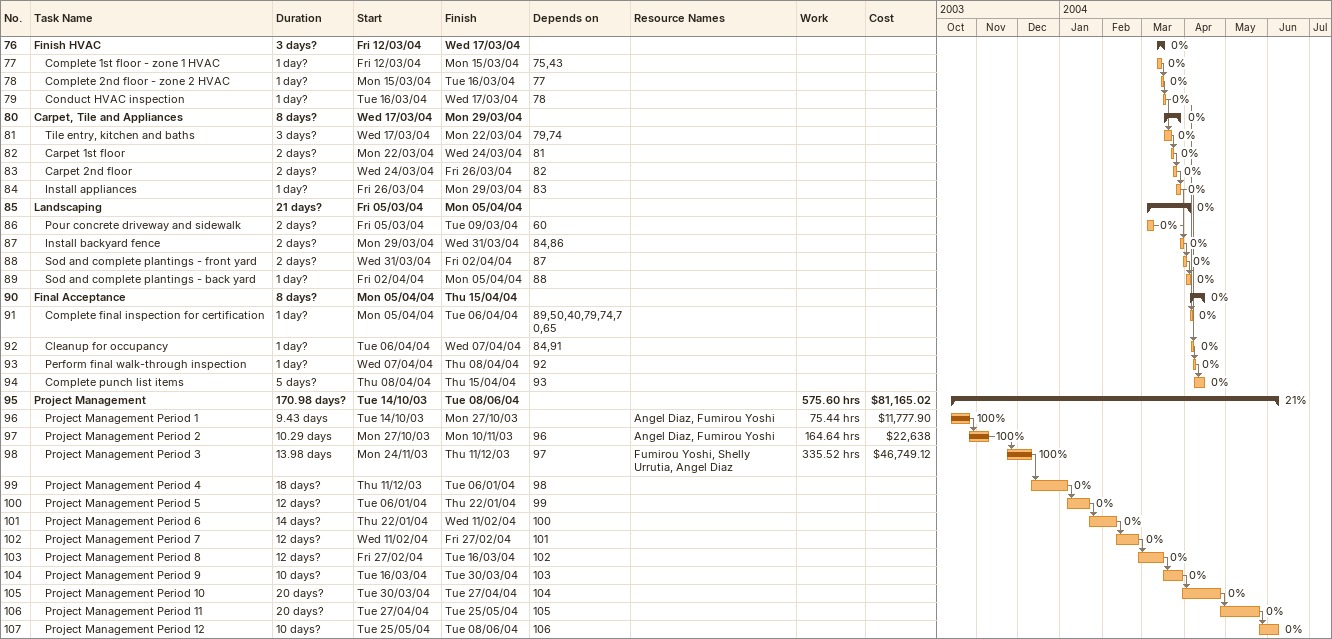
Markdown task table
| ID | Level | Task | Duration | Start | Finish | Predecessors | Resources | % complete | Work (h) | Cost ($) |
|---|---|---|---|---|---|---|---|---|---|---|
| 76 | 1 | **Finish HVAC** | 3d? | 2004-03-12 | 2004-03-17 |  |  | 0 |  |  |
| 77 | 2 | Complete 1st floor - zone 1 HVAC | 1d? | 2004-03-12 | 2004-03-15 | 75, 43 |  | 0 |  |  |
| 78 | 2 | Complete 2nd floor - zone 2 HVAC | 1d? | 2004-03-15 | 2004-03-16 | 77 |  | 0 |  |  |
| 79 | 2 | Conduct HVAC inspection | 1d? | 2004-03-16 | 2004-03-17 | 78 |  | 0 |  |  |
| 80 | 1 | **Carpet, Tile and Appliances** | 8d? | 2004-03-17 | 2004-03-29 |  |  | 0 |  |  |
| 81 | 2 | Tile entry, kitchen and baths | 3d? | 2004-03-17 | 2004-03-22 | 79, 74 |  | 0 |  |  |
| 82 | 2 | Carpet 1st floor | 2d? | 2004-03-22 | 2004-03-24 | 81 |  | 0 |  |  |
| 83 | 2 | Carpet 2nd floor | 2d? | 2004-03-24 | 2004-03-26 | 82 |  | 0 |  |  |
| 84 | 2 | Install appliances | 1d? | 2004-03-26 | 2004-03-29 | 83 |  | 0 |  |  |
| 85 | 1 | **Landscaping** | 21d? | 2004-03-05 | 2004-04-05 |  |  | 0 |  |  |
| 86 | 2 | Pour concrete driveway and sidewalk | 2d? | 2004-03-05 | 2004-03-09 | 60 |  | 0 |  |  |
| 87 | 2 | Install backyard fence | 2d? | 2004-03-29 | 2004-03-31 | 84, 86 |  | 0 |  |  |
| 88 | 2 | Sod and complete plantings - front yard | 2d? | 2004-03-31 | 2004-04-02 | 87 |  | 0 |  |  |
| 89 | 2 | Sod and complete plantings - back yard | 1d? | 2004-04-02 | 2004-04-05 | 88 |  | 0 |  |  |
| 90 | 1 | **Final Acceptance** | 8d? | 2004-04-05 | 2004-04-15 |  |  | 0 |  |  |
| 91 | 2 | Complete final inspection for certification | 1d? | 2004-04-05 | 2004-04-06 | 89, 50, 40, 79, 74, 70, 65 |  | 0 |  |  |
| 92 | 2 | Cleanup for occupancy | 1d? | 2004-04-06 | 2004-04-07 | 84, 91 |  | 0 |  |  |
| 93 | 2 | Perform final walk-through inspection | 1d? | 2004-04-07 | 2004-04-08 | 92 |  | 0 |  |  |
| 94 | 2 | Complete punch list items | 5d? | 2004-04-08 | 2004-04-15 | 93 |  | 0 |  |  |
| 95 | 1 | **Project Management** | 170.98d? | 2003-10-14 | 2004-06-08 |  |  | 21 | 575.60 | 81165.02 |
| 96 | 2 | Project Management Period 1 | 9.43d | 2003-10-14 | 2003-10-27 |  | Angel Diaz, Fumirou Yoshi | 100 | 75.44 | 11777.90 |
| 97 | 2 | Project Management Period 2 | 10.29d | 2003-10-27 | 2003-11-10 | 96 | Angel Diaz, Fumirou Yoshi | 100 | 164.64 | 22638 |
| 98 | 2 | Project Management Period 3 | 13.98d | 2003-11-24 | 2003-12-11 | 97 | Fumirou Yoshi, Shelly Urrutia, Angel Diaz | 100 | 335.52 | 46749.12 |
| 99 | 2 | Project Management Period 4 | 18d? | 2003-12-11 | 2004-01-06 | 98 |  | 0 |  |  |
| 100 | 2 | Project Management Period 5 | 12d? | 2004-01-06 | 2004-01-22 | 99 |  | 0 |  |  |
| 101 | 2 | Project Management Period 6 | 14d? | 2004-01-22 | 2004-02-11 | 100 |  | 0 |  |  |
| 102 | 2 | Project Management Period 7 | 12d? | 2004-02-11 | 2004-02-27 | 101 |  | 0 |  |  |
| 103 | 2 | Project Management Period 8 | 12d? | 2004-02-27 | 2004-03-16 | 102 |  | 0 |  |  |
| 104 | 2 | Project Management Period 9 | 10d? | 2004-03-16 | 2004-03-30 | 103 |  | 0 |  |  |
| 105 | 2 | Project Management Period 10 | 20d? | 2004-03-30 | 2004-04-27 | 104 |  | 0 |  |  |
| 106 | 2 | Project Management Period 11 | 20d? | 2004-04-27 | 2004-05-25 | 105 |  | 0 |  |  |
| 107 | 2 | Project Management Period 12 | 10d? | 2004-05-25 | 2004-06-08 | 106 |  | 0 |  |  |
